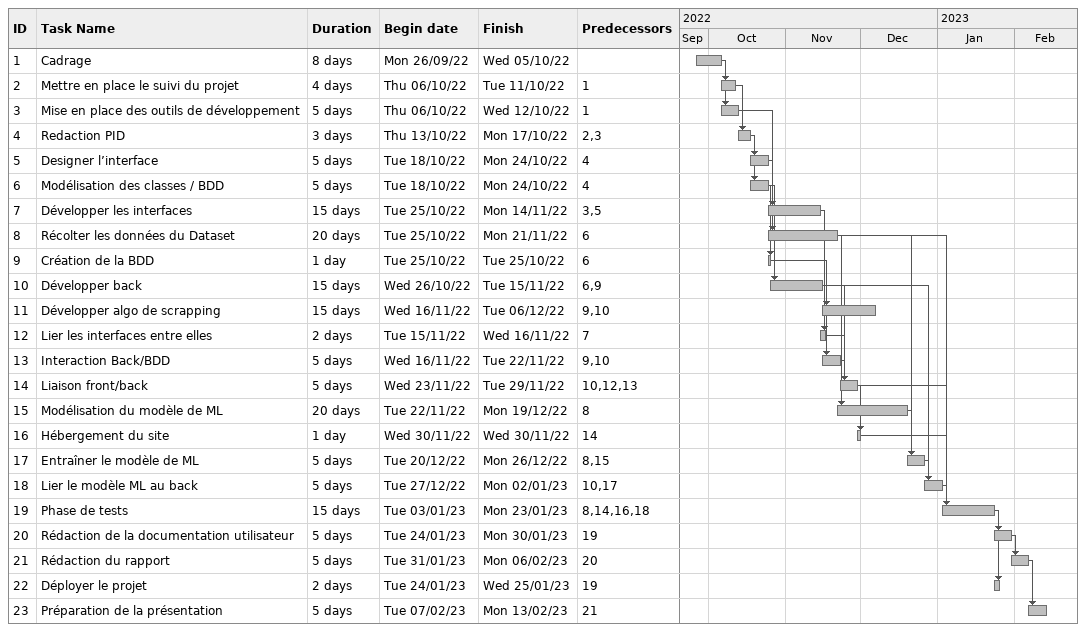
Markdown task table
| ID | Task | Duration | Start | Finish | Predecessors |
|---|---|---|---|---|---|
| 1 | Cadrage | 8d | 2022-09-26 | 2022-10-05 |  |
| 2 | Mettre en place le suivi du projet | 4d | 2022-10-06 | 2022-10-11 | 1 |
| 3 | Mise en place des outils de développement | 5d | 2022-10-06 | 2022-10-12 | 1 |
| 4 | Redaction PID | 3d | 2022-10-13 | 2022-10-17 | 2, 3 |
| 5 | Designer l’interface | 5d | 2022-10-18 | 2022-10-24 | 4 |
| 6 | Modélisation des classes / BDD | 5d | 2022-10-18 | 2022-10-24 | 4 |
| 7 | Développer les interfaces | 15d | 2022-10-25 | 2022-11-14 | 3, 5 |
| 8 | Récolter les données du Dataset | 20d | 2022-10-25 | 2022-11-21 | 6 |
| 9 | Création de la BDD | 1d | 2022-10-25 | 2022-10-25 | 6 |
| 10 | Développer back | 15d | 2022-10-26 | 2022-11-15 | 6, 9 |
| 11 | Développer algo de scrapping | 15d | 2022-11-16 | 2022-12-06 | 9, 10 |
| 12 | Lier les interfaces entre elles | 2d | 2022-11-15 | 2022-11-16 | 7 |
| 13 | Interaction Back/BDD | 5d | 2022-11-16 | 2022-11-22 | 9, 10 |
| 14 | Liaison front/back | 5d | 2022-11-23 | 2022-11-29 | 10, 12, 13 |
| 15 | Modélisation du modèle de ML | 20d | 2022-11-22 | 2022-12-19 | 8 |
| 16 | Hébergement du site | 1d | 2022-11-30 | 2022-11-30 | 14 |
| 17 | Entraîner le modèle de ML | 5d | 2022-12-20 | 2022-12-26 | 8, 15 |
| 18 | Lier le modèle ML au back | 5d | 2022-12-27 | 2023-01-02 | 10, 17 |
| 19 | Phase de tests | 15d | 2023-01-03 | 2023-01-23 | 8, 14, 16, 18 |
| 20 | Rédaction de la documentation utilisateur | 5d | 2023-01-24 | 2023-01-30 | 19 |
| 21 | Rédaction du rapport | 5d | 2023-01-31 | 2023-02-06 | 20 |
| 22 | Déployer le projet | 2d | 2023-01-24 | 2023-01-25 | 19 |
| 23 | Préparation de la présentation | 5d | 2023-02-07 | 2023-02-13 | 21 |
